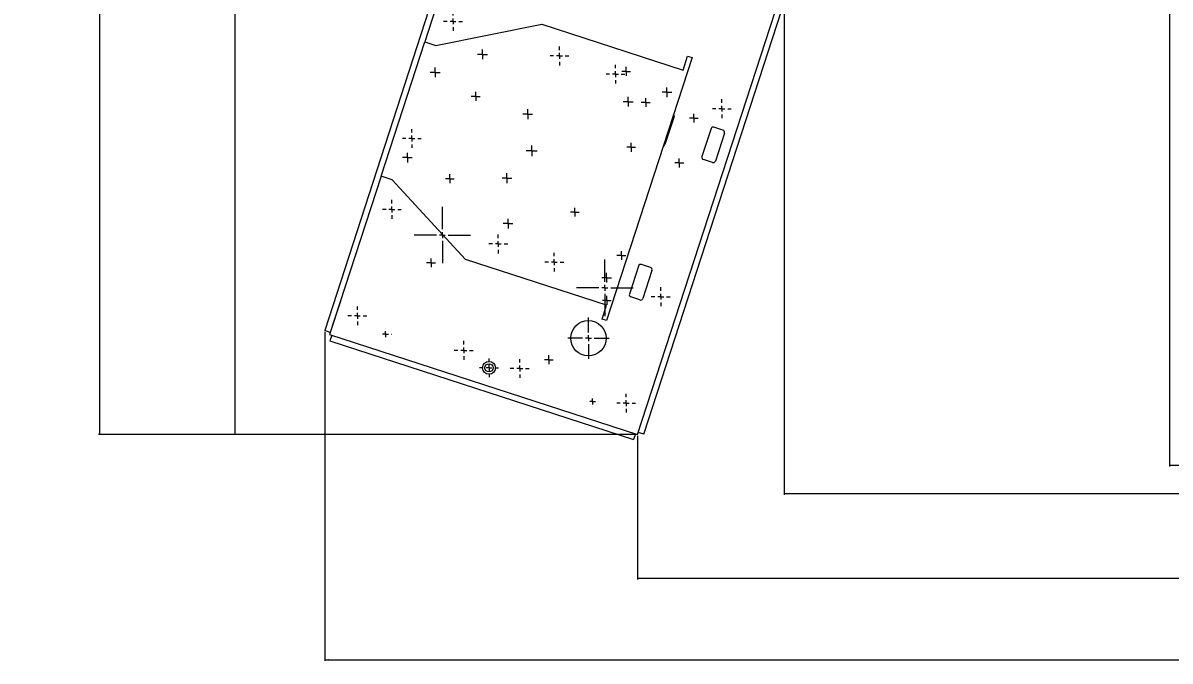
# Model space of a CAD drawing. Header units: millimetres. Extents: x 1529 to 6255, y 1713 to 5797.
# Drawn here: x 1604 to 2578, y 4309 to 4851 of the extents above; entities that cross this region are included whole.
import ezdxf

# ---------------------------------------------------------------- set-up
doc = ezdxf.new("R2010")
doc.units = ezdxf.units.MM
doc.styles.add('SLDTEXTSTYLE0', font='TXT', dxfattribs={"width": 0.75})
doc.dimstyles.new('SLDDIMSTYLE0', dxfattribs={"dimtxt": 50, "dimasz": 3.302, "dimexe": 0, "dimexo": 0.0625, "dimgap": 12.5, "dimtad": 1, "dimrnd": 1e-09, "dimzin": 12, "dimdsep": 46, "dimtxsty": 'SLDTEXTSTYLE0', "dimsah": 1, "dimcen": 0.09, "dimadec": 0, "dimazin": 3, "dimtfac": 1, "dimtofl": 0, "dimtmove": 0, "dimatfit": 3, "dimfxl": 0, "dimfrac": 2, "dimtolj": 1, "dimtzin": 12, "dimarcsym": 0})

# ---------------------------------------------------------------- blocks, each defined once
blk = doc.blocks.new('_D_5')
at = {"color": 7, "linetype": 'Continuous', "lineweight": 0}
for p, q in [((1860.52, 4588.31), (1860.52, 4308.77)), ((3691.55, 4584.86), (3691.55, 4308.77)), ((1860.52, 4309.77), (3691.55, 4309.77))]:
    blk.add_line(p, q, dxfattribs=at)
for points in [[(1860.52, 4309.77), (1863.82, 4309.26), (1863.82, 4310.27)], [(3691.55, 4309.77), (3688.25, 4310.27), (3688.25, 4309.26)]]:
    blk.add_solid(points, dxfattribs=at)
at = {"color": 7, "linetype": 'Continuous', "lineweight": 0, "insert": (2656.3, 4374.22), "char_height": 50, "attachment_point": 1, "style": 'SLDTEXTSTYLE0'}
blk.add_mtext('1831.03', dxfattribs=at)
blk = doc.blocks.new('_D_6')
at = {"color": 7, "linetype": 'Continuous', "lineweight": 0}
for p, q in [((2126.2, 4499.88), (2126.2, 4377.88)), ((3430.01, 4499.88), (3430.01, 4377.88)), ((2126.2, 4378.88), (3430.01, 4378.88))]:
    blk.add_line(p, q, dxfattribs=at)
for points in [[(2126.2, 4378.88), (2129.5, 4378.38), (2129.5, 4379.39)], [(3430.01, 4378.88), (3426.71, 4379.39), (3426.71, 4378.38)]]:
    blk.add_solid(points, dxfattribs=at)
at = {"color": 7, "linetype": 'Continuous', "lineweight": 0, "insert": (2656.3, 4443.34), "char_height": 50, "attachment_point": 1, "style": 'SLDTEXTSTYLE0'}
blk.add_mtext('1303.81', dxfattribs=at)
blk = doc.blocks.new('_D_7')
at = {"color": 7, "linetype": 'Continuous', "lineweight": 0}
for p, q in [((2250.7, 4883.06), (2250.7, 4449.88)), ((3305.51, 4883.06), (3305.51, 4449.88)), ((2250.7, 4450.88), (3305.51, 4450.88))]:
    blk.add_line(p, q, dxfattribs=at)
for points in [[(2250.7, 4450.88), (2254.01, 4450.38), (2254.01, 4451.39)], [(3305.51, 4450.88), (3302.21, 4451.39), (3302.21, 4450.38)]]:
    blk.add_solid(points, dxfattribs=at)
at = {"color": 7, "linetype": 'Continuous', "lineweight": 0, "insert": (2656.3, 4515.34), "char_height": 50, "attachment_point": 1, "style": 'SLDTEXTSTYLE0'}
blk.add_mtext('1054.81', dxfattribs=at)
blk = doc.blocks.new('_D_8')
at = {"color": 7, "linetype": 'Continuous', "lineweight": 0}
for p, q in [((2577.98, 5114.66), (2577.98, 4473.88)), ((2978.24, 5114.66), (2978.24, 4473.88)), ((2577.98, 4474.88), (2978.24, 4474.88))]:
    blk.add_line(p, q, dxfattribs=at)
for points in [[(2577.98, 4474.88), (2581.28, 4474.38), (2581.28, 4475.39)], [(2978.24, 4474.88), (2974.93, 4475.39), (2974.93, 4474.38)]]:
    blk.add_solid(points, dxfattribs=at)
at = {"color": 7, "linetype": 'Continuous', "lineweight": 0, "insert": (2674.77, 4539.34), "char_height": 50, "attachment_point": 1, "style": 'SLDTEXTSTYLE0'}
blk.add_mtext('400.26', dxfattribs=at)
blk = doc.blocks.new('_D_9')
at = {"color": 7, "linetype": 'Continuous', "lineweight": 0}
for p, q in [((2015.77, 5054.02), (1783.52, 5054.02)), ((1784.52, 4500.88), (1784.52, 5054.02)), ((2125.2, 4500.88), (1783.52, 4500.88))]:
    blk.add_line(p, q, dxfattribs=at)
for points in [[(1784.52, 5054.02), (1784.01, 5050.72), (1785.03, 5050.72)], [(1784.52, 4500.88), (1785.03, 4504.19), (1784.01, 4504.19)]]:
    blk.add_solid(points, dxfattribs=at)
at = {"color": 7, "linetype": 'Continuous', "lineweight": 0, "insert": (1720.07, 4901.41), "char_height": 50, "attachment_point": 1, "rotation": 90, "style": 'SLDTEXTSTYLE0'}
blk.add_mtext('553.14', dxfattribs=at)
blk = doc.blocks.new('_D_10')
at = {"color": 7, "linetype": 'Continuous', "lineweight": 0}
for p, q in [((2481.75, 5398.75), (1668.53, 5398.75)), ((1669.53, 4500.88), (1669.53, 5398.75)), ((2125.2, 4500.88), (1668.53, 4500.88))]:
    blk.add_line(p, q, dxfattribs=at)
for points in [[(1669.53, 5398.75), (1669.02, 5395.45), (1670.04, 5395.45)], [(1669.53, 4500.88), (1670.04, 4504.19), (1669.02, 4504.19)]]:
    blk.add_solid(points, dxfattribs=at)
at = {"color": 7, "linetype": 'Continuous', "lineweight": 0, "insert": (1605.08, 4901.41), "char_height": 50, "attachment_point": 1, "rotation": 90, "style": 'SLDTEXTSTYLE0'}
blk.add_mtext('897.87', dxfattribs=at)
blk = doc.blocks.new('SW_CENTERMARKSYMBOL_116')
at = {"color": 0, "linetype": 'Continuous', "lineweight": 0}
for p, q in [((0, 5), (0, 24)), ((-5, 0), (-24, 0)), ((0, 0), (-2.5, 0)), ((0, 0), (0, 2.5)), ((0, 0), (0, -2.5)), ((0, 0), (2.5, 0)), ((5, 0), (24, 0)), ((0, -5), (0, -24))]:
    blk.add_line(p, q, dxfattribs=at)
blk = doc.blocks.new('SW_CENTERMARKSYMBOL_117')
at = {"color": 0, "linetype": 'Continuous', "lineweight": 0}
for p, q in [((-5, 0), (-8, 0)), ((0, 0), (-2.5, 0)), ((0, 5), (0, 8)), ((0, 0), (0, 2.5)), ((0, 0), (0, -2.5)), ((0, 0), (2.5, 0)), ((5, 0), (8, 0)), ((0, -5), (0, -8))]:
    blk.add_line(p, q, dxfattribs=at)
blk = doc.blocks.new('SW_CENTERMARKSYMBOL_118')
at = {"color": 0, "linetype": 'Continuous', "lineweight": 0}
for p, q in [((-5, 0), (-8, 0)), ((0, 0), (-2.5, 0)), ((0, 5), (0, 8)), ((0, 0), (0, 2.5)), ((0, 0), (0, -2.5)), ((0, 0), (2.5, 0)), ((5, 0), (8, 0)), ((0, -5), (0, -8))]:
    blk.add_line(p, q, dxfattribs=at)
blk = doc.blocks.new('SW_CENTERMARKSYMBOL_119')
at = {"color": 0, "linetype": 'Continuous', "lineweight": 0}
for p, q in [((-5, 0), (-8, 0)), ((0, 0), (-2.5, 0)), ((0, 5), (0, 8)), ((0, 0), (0, 2.5)), ((0, 0), (0, -2.5)), ((0, 0), (2.5, 0)), ((5, 0), (8, 0)), ((0, -5), (0, -8))]:
    blk.add_line(p, q, dxfattribs=at)
blk = doc.blocks.new('SW_CENTERMARKSYMBOL_120')
at = {"color": 0, "linetype": 'Continuous', "lineweight": 0}
for p, q in [((-5, 0), (-8, 0)), ((0, 0), (-2.5, 0)), ((0, 5), (0, 8)), ((0, 0), (0, 2.5)), ((0, 0), (0, -2.5)), ((0, 0), (2.5, 0)), ((5, 0), (8, 0)), ((0, -5), (0, -8))]:
    blk.add_line(p, q, dxfattribs=at)
blk = doc.blocks.new('SW_CENTERMARKSYMBOL_122')
at = {"color": 0, "linetype": 'Continuous', "lineweight": 0}
for p, q in [((-5, 0), (-5.05, 0)), ((0, 0), (-2.5, 0)), ((0, 5), (0, 5.05)), ((0, 0), (0, 2.5)), ((0, 0), (0, -2.5)), ((0, 0), (2.5, 0)), ((5, 0), (5.05, 0)), ((0, -5), (0, -5.05))]:
    blk.add_line(p, q, dxfattribs=at)
blk = doc.blocks.new('SW_CENTERMARKSYMBOL_147')
at = {"color": 0, "linetype": 'Continuous', "lineweight": 0}
for p, q in [((0, 5), (0, 24)), ((-5, 0), (-24, 0)), ((0, 0), (-2.5, 0)), ((0, 0), (0, 2.5)), ((0, 0), (0, -2.5)), ((0, 0), (2.5, 0)), ((5, 0), (24, 0)), ((0, -5), (0, -24))]:
    blk.add_line(p, q, dxfattribs=at)
blk = doc.blocks.new('SW_CENTERMARKSYMBOL_148')
at = {"color": 0, "linetype": 'Continuous', "lineweight": 0}
for p, q in [((-5, 0), (-8, 0)), ((0, 0), (-2.5, 0)), ((0, 5), (0, 8)), ((0, 0), (0, 2.5)), ((0, 0), (0, -2.5)), ((0, 0), (2.5, 0)), ((5, 0), (8, 0)), ((0, -5), (0, -8))]:
    blk.add_line(p, q, dxfattribs=at)
blk = doc.blocks.new('SW_CENTERMARKSYMBOL_149')
at = {"color": 0, "linetype": 'Continuous', "lineweight": 0}
for p, q in [((-5, 0), (-8, 0)), ((0, 0), (-2.5, 0)), ((0, 5), (0, 8)), ((0, 0), (0, 2.5)), ((0, 0), (0, -2.5)), ((0, 0), (2.5, 0)), ((5, 0), (8, 0)), ((0, -5), (0, -8))]:
    blk.add_line(p, q, dxfattribs=at)
blk = doc.blocks.new('SW_CENTERMARKSYMBOL_150')
at = {"color": 0, "linetype": 'Continuous', "lineweight": 0}
for p, q in [((-5, 0), (-8, 0)), ((0, 0), (-2.5, 0)), ((0, 5), (0, 8)), ((0, 0), (0, 2.5)), ((0, 0), (0, -2.5)), ((0, 0), (2.5, 0)), ((5, 0), (8, 0)), ((0, -5), (0, -8))]:
    blk.add_line(p, q, dxfattribs=at)
blk = doc.blocks.new('SW_CENTERMARKSYMBOL_151')
at = {"color": 0, "linetype": 'Continuous', "lineweight": 0}
for p, q in [((-5, 0), (-8, 0)), ((0, 0), (-2.5, 0)), ((0, 5), (0, 8)), ((0, 0), (0, 2.5)), ((0, 0), (0, -2.5)), ((0, 0), (2.5, 0)), ((5, 0), (8, 0)), ((0, -5), (0, -8))]:
    blk.add_line(p, q, dxfattribs=at)
blk = doc.blocks.new('SW_CENTERMARKSYMBOL_152')
at = {"color": 0, "linetype": 'Continuous', "lineweight": 0}
for p, q in [((-2.5, 0), (-4.15, 0)), ((0, 0), (-2.5, 0)), ((0, 2.5), (0, 4.15)), ((0, 0), (0, 2.5)), ((0, 0), (0, -2.5)), ((0, 0), (2.5, 0)), ((2.5, 0), (4.15, 0)), ((0, -2.5), (0, -4.15))]:
    blk.add_line(p, q, dxfattribs=at)
blk = doc.blocks.new('SW_CENTERMARKSYMBOL_153')
at = {"color": 0, "linetype": 'Continuous', "lineweight": 0}
for p, q in [((-2.5, 0), (-4.15, 0)), ((0, 0), (-2.5, 0)), ((0, 2.5), (0, 4.15)), ((0, 0), (0, 2.5)), ((0, 0), (0, -2.5)), ((0, 0), (2.5, 0)), ((2.5, 0), (4.15, 0)), ((0, -2.5), (0, -4.15))]:
    blk.add_line(p, q, dxfattribs=at)
blk = doc.blocks.new('SW_CENTERMARKSYMBOL_187')
at = {"color": 0, "linetype": 'Continuous', "lineweight": 0}
for p, q in [((-5, 0), (-8, 0)), ((0, 0), (-2.5, 0)), ((0, 5), (0, 8)), ((0, 0), (0, 2.5)), ((0, 0), (0, -2.5)), ((0, 0), (2.5, 0)), ((5, 0), (8, 0)), ((0, -5), (0, -8))]:
    blk.add_line(p, q, dxfattribs=at)
blk = doc.blocks.new('SW_CENTERMARKSYMBOL_189')
at = {"color": 0, "linetype": 'Continuous', "lineweight": 0}
for p, q in [((-5, 0), (-8, 0)), ((0, 0), (-2.5, 0)), ((0, 5), (0, 8)), ((0, 0), (0, 2.5)), ((0, 0), (0, -2.5)), ((0, 0), (2.5, 0)), ((5, 0), (8, 0)), ((0, -5), (0, -8))]:
    blk.add_line(p, q, dxfattribs=at)
blk = doc.blocks.new('SW_CENTERMARKSYMBOL_195')
at = {"color": 0, "linetype": 'Continuous', "lineweight": 0}
for p, q in [((-5, 0), (-8, 0)), ((0, 0), (-2.5, 0)), ((0, 5), (0, 8)), ((0, 0), (0, 2.5)), ((0, 0), (0, -2.5)), ((0, 0), (2.5, 0)), ((5, 0), (8, 0)), ((0, -5), (0, -8))]:
    blk.add_line(p, q, dxfattribs=at)
blk = doc.blocks.new('SW_CENTERMARKSYMBOL_196')
at = {"color": 0, "linetype": 'Continuous', "lineweight": 0}
for p, q in [((-5, 0), (-8, 0)), ((0, 0), (-2.5, 0)), ((0, 5), (0, 8)), ((0, 0), (0, 2.5)), ((0, 0), (0, -2.5)), ((0, 0), (2.5, 0)), ((5, 0), (8, 0)), ((0, -5), (0, -8))]:
    blk.add_line(p, q, dxfattribs=at)
blk = doc.blocks.new('SW_CENTERMARKSYMBOL_201')
at = {"color": 0, "linetype": 'Continuous', "lineweight": 0}
for p, q in [((-5, 0), (-8, 0)), ((0, 0), (-2.5, 0)), ((0, 5), (0, 8)), ((0, 0), (0, 2.5)), ((0, 0), (0, -2.5)), ((0, 0), (2.5, 0)), ((5, 0), (8, 0)), ((0, -5), (0, -8))]:
    blk.add_line(p, q, dxfattribs=at)
blk = doc.blocks.new('SW_CENTERMARKSYMBOL_202')
at = {"color": 0, "linetype": 'Continuous', "lineweight": 0}
for p, q in [((-5, 0), (-8, 0)), ((0, 0), (-2.5, 0)), ((0, 5), (0, 8)), ((0, 0), (0, 2.5)), ((0, 0), (0, -2.5)), ((0, 0), (2.5, 0)), ((5, 0), (8, 0)), ((0, -5), (0, -8))]:
    blk.add_line(p, q, dxfattribs=at)
blk = doc.blocks.new('SW_CENTERMARKSYMBOL_203')
at = {"color": 0, "linetype": 'Continuous', "lineweight": 0}
for p, q in [((-5, 0), (-5.05, 0)), ((0, 0), (-2.5, 0)), ((0, 5), (0, 5.05)), ((0, 0), (0, 2.5)), ((0, 0), (0, -2.5)), ((0, 0), (2.5, 0)), ((5, 0), (5.05, 0)), ((0, -5), (0, -5.05))]:
    blk.add_line(p, q, dxfattribs=at)
blk = doc.blocks.new('SW_CENTERMARKSYMBOL_274')
at = {"color": 0, "linetype": 'Continuous', "lineweight": 0}
for p, q in [((-2.5, 0), (-3.75, 0)), ((0, 0), (-2.5, 0)), ((0, 2.5), (0, 3.75)), ((0, 0), (0, 2.5)), ((0, 0), (0, -2.5)), ((0, 0), (2.5, 0)), ((2.5, 0), (3.75, 0)), ((0, -2.5), (0, -3.75))]:
    blk.add_line(p, q, dxfattribs=at)
blk = doc.blocks.new('SW_CENTERMARKSYMBOL_275')
at = {"color": 0, "linetype": 'Continuous', "lineweight": 0}
for p, q in [((-2.5, 0), (-3.75, 0)), ((0, 0), (-2.5, 0)), ((0, 2.5), (0, 3.75)), ((0, 0), (0, 2.5)), ((0, 0), (0, -2.5)), ((0, 0), (2.5, 0)), ((2.5, 0), (3.75, 0)), ((0, -2.5), (0, -3.75))]:
    blk.add_line(p, q, dxfattribs=at)
blk = doc.blocks.new('SW_CENTERMARKSYMBOL_278')
at = {"color": 0, "linetype": 'Continuous', "lineweight": 0}
for p, q in [((-2.5, 0), (-3.75, 0)), ((0, 0), (-2.5, 0)), ((0, 2.5), (0, 3.75)), ((0, 0), (0, 2.5)), ((0, 0), (0, -2.5)), ((0, 0), (2.5, 0)), ((2.5, 0), (3.75, 0)), ((0, -2.5), (0, -3.75))]:
    blk.add_line(p, q, dxfattribs=at)
blk = doc.blocks.new('SW_CENTERMARKSYMBOL_279')
at = {"color": 0, "linetype": 'Continuous', "lineweight": 0}
for p, q in [((-2.5, 0), (-3.75, 0)), ((0, 0), (-2.5, 0)), ((0, 2.5), (0, 3.75)), ((0, 0), (0, 2.5)), ((0, 0), (0, -2.5)), ((0, 0), (2.5, 0)), ((2.5, 0), (3.75, 0)), ((0, -2.5), (0, -3.75))]:
    blk.add_line(p, q, dxfattribs=at)
blk = doc.blocks.new('SW_CENTERMARKSYMBOL_282')
at = {"color": 0, "linetype": 'Continuous', "lineweight": 0}
for p, q in [((-5, 0), (-8, 0)), ((0, 0), (-2.5, 0)), ((0, 5), (0, 8)), ((0, 0), (0, 2.5)), ((0, 0), (0, -2.5)), ((0, 0), (2.5, 0)), ((5, 0), (8, 0)), ((0, -5), (0, -8))]:
    blk.add_line(p, q, dxfattribs=at)
blk = doc.blocks.new('SW_CENTERMARKSYMBOL_283')
at = {"color": 0, "linetype": 'Continuous', "lineweight": 0}
for p, q in [((-2.5, 0), (-3.75, 0)), ((0, 0), (-2.5, 0)), ((0, 2.5), (0, 3.75)), ((0, 0), (0, 2.5)), ((0, 0), (0, -2.5)), ((0, 0), (2.5, 0)), ((2.5, 0), (3.75, 0)), ((0, -2.5), (0, -3.75))]:
    blk.add_line(p, q, dxfattribs=at)
blk = doc.blocks.new('SW_CENTERMARKSYMBOL_285')
at = {"color": 0, "linetype": 'Continuous', "lineweight": 0}
for p, q in [((-2.5, 0), (-3.75, 0)), ((0, 0), (-2.5, 0)), ((0, 2.5), (0, 3.75)), ((0, 0), (0, 2.5)), ((0, 0), (0, -2.5)), ((0, 0), (2.5, 0)), ((2.5, 0), (3.75, 0)), ((0, -2.5), (0, -3.75))]:
    blk.add_line(p, q, dxfattribs=at)
blk = doc.blocks.new('SW_CENTERMARKSYMBOL_286')
at = {"color": 0, "linetype": 'Continuous', "lineweight": 0}
for p, q in [((-2.5, 0), (-3.75, 0)), ((0, 0), (-2.5, 0)), ((0, 2.5), (0, 3.75)), ((0, 0), (0, 2.5)), ((0, 0), (0, -2.5)), ((0, 0), (2.5, 0)), ((2.5, 0), (3.75, 0)), ((0, -2.5), (0, -3.75))]:
    blk.add_line(p, q, dxfattribs=at)
blk = doc.blocks.new('SW_CENTERMARKSYMBOL_287')
at = {"color": 0, "linetype": 'Continuous', "lineweight": 0}
for p, q in [((-2.5, 0), (-3.75, 0)), ((0, 0), (-2.5, 0)), ((0, 2.5), (0, 3.75)), ((0, 0), (0, 2.5)), ((0, 0), (0, -2.5)), ((0, 0), (2.5, 0)), ((2.5, 0), (3.75, 0)), ((0, -2.5), (0, -3.75))]:
    blk.add_line(p, q, dxfattribs=at)
blk = doc.blocks.new('SW_CENTERMARKSYMBOL_288')
at = {"color": 0, "linetype": 'Continuous', "lineweight": 0}
for p, q in [((-2.5, 0), (-3.75, 0)), ((0, 0), (-2.5, 0)), ((0, 2.5), (0, 3.75)), ((0, 0), (0, 2.5)), ((0, 0), (0, -2.5)), ((0, 0), (2.5, 0)), ((2.5, 0), (3.75, 0)), ((0, -2.5), (0, -3.75))]:
    blk.add_line(p, q, dxfattribs=at)
blk = doc.blocks.new('SW_CENTERMARKSYMBOL_289')
at = {"color": 0, "linetype": 'Continuous', "lineweight": 0}
for p, q in [((-2.5, 0), (-3.75, 0)), ((0, 0), (-2.5, 0)), ((0, 2.5), (0, 3.75)), ((0, 0), (0, 2.5)), ((0, 0), (0, -2.5)), ((0, 0), (2.5, 0)), ((2.5, 0), (3.75, 0)), ((0, -2.5), (0, -3.75))]:
    blk.add_line(p, q, dxfattribs=at)
blk = doc.blocks.new('SW_CENTERMARKSYMBOL_290')
at = {"color": 0, "linetype": 'Continuous', "lineweight": 0}
for p, q in [((-2.5, 0), (-3.75, 0)), ((0, 0), (-2.5, 0)), ((0, 2.5), (0, 3.75)), ((0, 0), (0, 2.5)), ((0, 0), (0, -2.5)), ((0, 0), (2.5, 0)), ((2.5, 0), (3.75, 0)), ((0, -2.5), (0, -3.75))]:
    blk.add_line(p, q, dxfattribs=at)
blk = doc.blocks.new('SW_CENTERMARKSYMBOL_291')
at = {"color": 0, "linetype": 'Continuous', "lineweight": 0}
for p, q in [((-2.5, 0), (-4.15, 0)), ((0, 0), (-2.5, 0)), ((0, 2.5), (0, 4.15)), ((0, 0), (0, 2.5)), ((0, 0), (0, -2.5)), ((0, 0), (2.5, 0)), ((2.5, 0), (4.15, 0)), ((0, -2.5), (0, -4.15))]:
    blk.add_line(p, q, dxfattribs=at)
blk = doc.blocks.new('SW_CENTERMARKSYMBOL_292')
at = {"color": 0, "linetype": 'Continuous', "lineweight": 0}
for p, q in [((-2.5, 0), (-4.15, 0)), ((0, 0), (-2.5, 0)), ((0, 2.5), (0, 4.15)), ((0, 0), (0, 2.5)), ((0, 0), (0, -2.5)), ((0, 0), (2.5, 0)), ((2.5, 0), (4.15, 0)), ((0, -2.5), (0, -4.15))]:
    blk.add_line(p, q, dxfattribs=at)
blk = doc.blocks.new('SW_CENTERMARKSYMBOL_293')
at = {"color": 0, "linetype": 'Continuous', "lineweight": 0}
for p, q in [((-2.5, 0), (-4.15, 0)), ((0, 0), (-2.5, 0)), ((0, 2.5), (0, 4.15)), ((0, 0), (0, 2.5)), ((0, 0), (0, -2.5)), ((0, 0), (2.5, 0)), ((2.5, 0), (4.15, 0)), ((0, -2.5), (0, -4.15))]:
    blk.add_line(p, q, dxfattribs=at)
blk = doc.blocks.new('SW_CENTERMARKSYMBOL_294')
at = {"color": 0, "linetype": 'Continuous', "lineweight": 0}
for p, q in [((-2.5, 0), (-4.6, 0)), ((0, 0), (-2.5, 0)), ((0, 2.5), (0, 4.6)), ((0, 0), (0, 2.5)), ((0, 0), (0, -2.5)), ((0, 0), (2.5, 0)), ((2.5, 0), (4.6, 0)), ((0, -2.5), (0, -4.6))]:
    blk.add_line(p, q, dxfattribs=at)
blk = doc.blocks.new('SW_CENTERMARKSYMBOL_295')
at = {"color": 0, "linetype": 'Continuous', "lineweight": 0}
for p, q in [((-2.5, 0), (-3.75, 0)), ((0, 0), (-2.5, 0)), ((0, 2.5), (0, 3.75)), ((0, 0), (0, 2.5)), ((0, 0), (0, -2.5)), ((0, 0), (2.5, 0)), ((2.5, 0), (3.75, 0)), ((0, -2.5), (0, -3.75))]:
    blk.add_line(p, q, dxfattribs=at)
blk = doc.blocks.new('SW_CENTERMARKSYMBOL_296')
at = {"color": 0, "linetype": 'Continuous', "lineweight": 0}
for p, q in [((0, 5), (0, 17.5)), ((-5, 0), (-17.5, 0)), ((0, 0), (-2.5, 0)), ((0, 0), (0, 2.5)), ((0, 0), (0, -2.5)), ((0, 0), (2.5, 0)), ((5, 0), (17.5, 0)), ((0, -5), (0, -17.5))]:
    blk.add_line(p, q, dxfattribs=at)
blk = doc.blocks.new('SW_CENTERMARKSYMBOL_307')
at = {"color": 0, "linetype": 'Continuous', "lineweight": 0}
for p, q in [((-2.5, 0), (-4.15, 0)), ((0, 0), (-2.5, 0)), ((0, 2.5), (0, 4.15)), ((0, 0), (0, 2.5)), ((0, 0), (0, -2.5)), ((0, 0), (2.5, 0)), ((2.5, 0), (4.15, 0)), ((0, -2.5), (0, -4.15))]:
    blk.add_line(p, q, dxfattribs=at)
blk = doc.blocks.new('SW_CENTERMARKSYMBOL_308')
at = {"color": 0, "linetype": 'Continuous', "lineweight": 0}
for p, q in [((-2.5, 0), (-4.15, 0)), ((0, 0), (-2.5, 0)), ((0, 2.5), (0, 4.15)), ((0, 0), (0, 2.5)), ((0, 0), (0, -2.5)), ((0, 0), (2.5, 0)), ((2.5, 0), (4.15, 0)), ((0, -2.5), (0, -4.15))]:
    blk.add_line(p, q, dxfattribs=at)
blk = doc.blocks.new('SW_CENTERMARKSYMBOL_325')
at = {"color": 0, "linetype": 'Continuous', "lineweight": 0}
for p, q in [((-2.5, 0), (-4.15, 0)), ((0, 0), (-2.5, 0)), ((0, 2.5), (0, 4.15)), ((0, 0), (0, 2.5)), ((0, 0), (0, -2.5)), ((0, 0), (2.5, 0)), ((2.5, 0), (4.15, 0)), ((0, -2.5), (0, -4.15))]:
    blk.add_line(p, q, dxfattribs=at)
blk = doc.blocks.new('SW_CENTERMARKSYMBOL_326')
at = {"color": 0, "linetype": 'Continuous', "lineweight": 0}
for p, q in [((-2.5, 0), (-4.15, 0)), ((0, 0), (-2.5, 0)), ((0, 2.5), (0, 4.15)), ((0, 0), (0, 2.5)), ((0, 0), (0, -2.5)), ((0, 0), (2.5, 0)), ((2.5, 0), (4.15, 0)), ((0, -2.5), (0, -4.15))]:
    blk.add_line(p, q, dxfattribs=at)

msp = doc.modelspace()

# ---------------------------------------------------------------- linework, layer by layer
at = {"color": 7, "linetype": 'Continuous', "lineweight": 15}
for p, q in [((2011.401, 5053.666), (1860.523, 4589.31)), ((2016.775, 5054.023), (1945.452, 4834.517)), ((2126.2, 4500.883), (2250.703, 4884.064)), ((2131.574, 4501.24), (2254.841, 4880.617)), ((1954.963, 4831.426), (2044.953, 4849.503)), ((2044.953, 4849.503), (2164.786, 4810.567)), ((1908.37, 4720.39), (1945.452, 4834.517)), ((1945.452, 4834.517), (1954.963, 4831.426)), ((2164.786, 4810.567), (2168.649, 4822.455)), ((2168.649, 4822.455), (2172.453, 4821.219)), ((2172.453, 4821.219), (2099.834, 4597.72)), ((2157.181, 4770.979), (2149.456, 4747.203)), ((2188.566, 4760.782), (2180.84, 4737.005)), ((2198.694, 4759.594), (2191.086, 4762.066)), ((2199.979, 4757.073), (2192.253, 4733.297)), ((2189.733, 4732.013), (2182.124, 4734.485)), ((1908.37, 4720.39), (1864.66, 4585.863)), ((1917.881, 4717.3), (1908.37, 4720.39)), ((1980.06, 4649.781), (1917.881, 4717.3)), ((2099.893, 4610.845), (1980.06, 4649.781)), ((2126.995, 4644.097), (2119.269, 4620.321)), ((2137.123, 4642.909), (2129.515, 4645.381)), ((2138.408, 4640.389), (2130.682, 4616.613)), ((2128.162, 4615.328), (2120.554, 4617.801)), ((1873.93, 4614.394), (1864.66, 4585.863)), ((1873.93, 4614.394), (1873.93, 4614.394)), ((2096.03, 4598.956), (2099.893, 4610.845)), ((2099.834, 4597.72), (2096.03, 4598.956)), ((1865.278, 4587.765), (1860.523, 4589.31)), ((1864.66, 4585.863), (2126.2, 4500.883)), ((1866.562, 4585.245), (1865.017, 4580.489)), ((1865.017, 4580.489), (2122.753, 4496.746)), ((2124.298, 4501.501), (2122.753, 4496.746)), ((2131.574, 4501.24), (2126.818, 4502.785))]:
    msp.add_line(p, q, dxfattribs=at)
for centre, radius in [((2084.468, 4582.788), 15), ((2000.065, 4557.639), 5.5), ((2000.065, 4557.639), 3.5)]:
    msp.add_circle(centre, radius, dxfattribs=at)
for centre, start, end in [((2155.279, 4771.597), 342, 42), ((2190.468, 4760.164), 72, 162), ((2198.076, 4757.691), 342, 72), ((2147.553, 4747.821), 282, 342), ((2182.743, 4736.387), 162, 252), ((2190.351, 4733.915), 252, 342), ((2128.897, 4643.479), 72, 162), ((2136.505, 4641.007), 342, 72), ((2121.172, 4619.703), 162, 252), ((2128.78, 4617.231), 252, 342)]:
    msp.add_arc(centre, 2, start, end, dxfattribs=at)

# ---------------------------------------------------------------- block references
at = {"color": 7, "linetype": 'Continuous', "lineweight": 0}
for name, p in [('SW_CENTERMARKSYMBOL_201', (1969.497, 4851.886)), ('SW_CENTERMARKSYMBOL_292', (1994.55, 4823.821)), ('SW_CENTERMARKSYMBOL_196', (2059.847, 4822.53)), ('SW_CENTERMARKSYMBOL_325', (1954.328, 4808.606)), ('SW_CENTERMARKSYMBOL_202', (2107.4, 4807.079)), ('SW_CENTERMARKSYMBOL_295', (2116.502, 4809.394)), ('SW_CENTERMARKSYMBOL_307', (2151.13, 4791.665)), ('SW_CENTERMARKSYMBOL_278', (1988.765, 4788.18)), ('SW_CENTERMARKSYMBOL_291', (2118.188, 4783.649)), ('SW_CENTERMARKSYMBOL_286', (2133.103, 4782.956)), ('SW_CENTERMARKSYMBOL_195', (2197.75, 4777.722)), ('SW_CENTERMARKSYMBOL_152', (2032.914, 4773.057)), ('SW_CENTERMARKSYMBOL_287', (2173.999, 4769.668)), ('SW_CENTERMARKSYMBOL_187', (1934.549, 4752.418)), ('SW_CENTERMARKSYMBOL_294', (2036.283, 4741.916)), ('SW_CENTERMARKSYMBOL_289', (2120.743, 4744.913)), ('SW_CENTERMARKSYMBOL_326', (1930.781, 4736.135)), ('SW_CENTERMARKSYMBOL_288', (2161.638, 4731.626)), ('SW_CENTERMARKSYMBOL_275', (1966.729, 4718.291)), ('SW_CENTERMARKSYMBOL_153', (2015.254, 4718.704)), ('SW_CENTERMARKSYMBOL_118', (1917.613, 4692.204)), ('SW_CENTERMARKSYMBOL_116', (1960.47, 4670.393)), ('SW_CENTERMARKSYMBOL_283', (2072.981, 4689.821)), ('SW_CENTERMARKSYMBOL_293', (2016.197, 4680.098)), ('SW_CENTERMARKSYMBOL_117', (2007.963, 4662.847)), ('SW_CENTERMARKSYMBOL_285', (2112.428, 4652.984)), ('SW_CENTERMARKSYMBOL_279', (1950.868, 4646.748)), ('SW_CENTERMARKSYMBOL_149', (2055.516, 4647.397)), ('SW_CENTERMARKSYMBOL_147', (2098.374, 4625.585)), ('SW_CENTERMARKSYMBOL_308', (2099.955, 4634.163)), ('SW_CENTERMARKSYMBOL_290', (2100.067, 4614.941)), ('SW_CENTERMARKSYMBOL_148', (2145.866, 4618.04)), ('SW_CENTERMARKSYMBOL_120', (1888.256, 4601.854)), ('SW_CENTERMARKSYMBOL_296', (2084.468, 4582.788)), ('SW_CENTERMARKSYMBOL_122', (1912.093, 4586.223)), ('SW_CENTERMARKSYMBOL_119', (1978.607, 4572.497)), ('SW_CENTERMARKSYMBOL_274', (2050.885, 4564.507)), ('SW_CENTERMARKSYMBOL_189', (2000.065, 4557.639)), ('SW_CENTERMARKSYMBOL_282', (2000.065, 4557.639)), ('SW_CENTERMARKSYMBOL_151', (2026.159, 4557.046)), ('SW_CENTERMARKSYMBOL_203', (2088.038, 4529.055)), ('SW_CENTERMARKSYMBOL_150', (2116.51, 4527.69))]:
    msp.add_blockref(name, p, dxfattribs=at)

# ---------------------------------------------------------------- dimensions: what is measured, and where the dimension line sits
for base, p2, angle, picture, middle in [((1669.531, 5398.753), (2482.747, 5398.753), 90, '_D_10', (1669.531, 5003.006)), ((1784.523, 5054.023), (2016.774, 5054.023), 90, '_D_9', (1784.523, 5003.006)), ((3430.014, 4378.883), (3430.014, 4500.883), 0, '_D_6', (2776.368, 4378.883))]:
    dim = msp.add_linear_dim(base=base, p1=(2126.2, 4500.883), p2=p2, angle=angle, dimstyle='SLDDIMSTYLE0', dxfattribs=at)
    dim.commit()
    dim.dimension.update_dxf_attribs({"geometry": picture, "text_midpoint": middle, "dimtype": 160})
for base, p1, p2, picture, middle in [((2978.236, 4474.883), (2577.978, 5115.662), (2978.236, 5115.662), '_D_8', (2776.368, 4474.883)), ((3305.51, 4450.883), (2250.703, 4884.064), (3305.51, 4884.064), '_D_7', (2776.368, 4450.883)), ((3691.554, 4309.766), (1860.523, 4589.31), (3691.554, 4585.863), '_D_5', (2776.368, 4309.766))]:
    dim = msp.add_linear_dim(base=base, p1=p1, p2=p2, dimstyle='SLDDIMSTYLE0', dxfattribs=at)
    dim.commit()
    dim.dimension.update_dxf_attribs({"geometry": picture, "text_midpoint": middle, "dimtype": 160})

doc.saveas('drawing.dxf')
